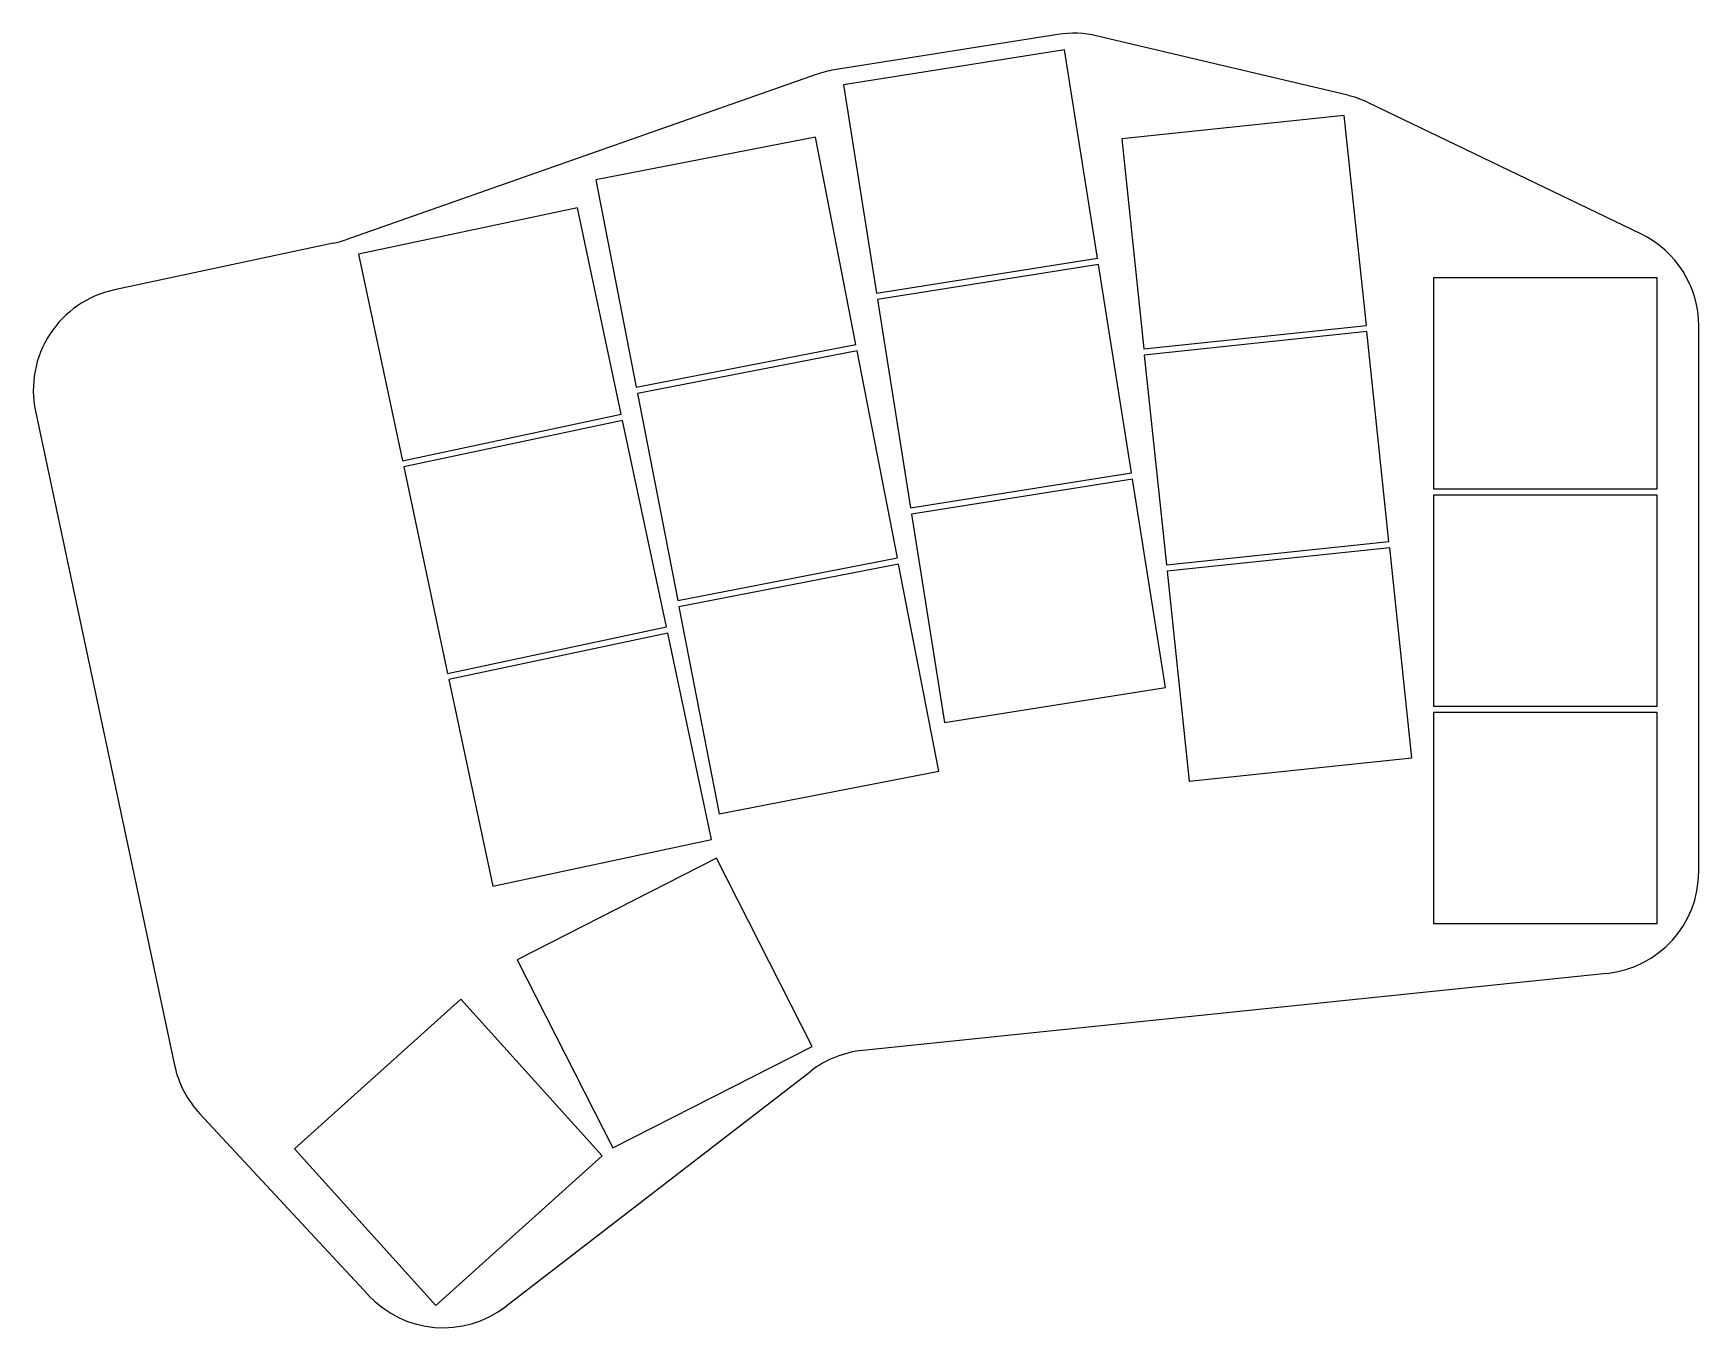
# Model space of a CAD drawing. Header units: millimetres. Extents: x 281 to 412, y -250 to -149.
import ezdxf

# ---------------------------------------------------------------- set-up
doc = ezdxf.new("R2010")
doc.units = ezdxf.units.MM

msp = doc.modelspace()

# ---------------------------------------------------------------- linework, layer by layer
for p, q in [((361.43, -148.74), (343.95, -151.51)), ((384.1, -153.49), (364.53, -148.86)), ((361.95, -149.93), (344.67, -152.66)), ((364.53, -166.22), (361.95, -149.93)), ((342.55, -151.86), (305.76, -164.79)), ((344.67, -152.66), (347.25, -168.96)), ((407.02, -164.32), (385.73, -154.07)), ((383.83, -155.07), (366.43, -156.9)), ((385.56, -171.48), (383.83, -155.07)), ((342.5, -156.77), (325.32, -160.11)), ((345.65, -172.97), (342.5, -156.77)), ((366.43, -156.9), (368.15, -173.31)), ((325.32, -160.11), (328.47, -176.31)), ((323.87, -162.28), (306.76, -165.92)), ((327.3, -178.42), (323.87, -162.28)), ((304.77, -165.06), (287.67, -168.7)), ((306.76, -165.92), (310.19, -182.06)), ((347.25, -168.96), (364.53, -166.22)), ((364.61, -166.72), (347.33, -169.45)), ((367.19, -183.01), (364.61, -166.72)), ((408.3, -167.75), (390.8, -167.75)), ((390.8, -167.75), (390.8, -184.25)), ((408.3, -184.25), (408.3, -167.75)), ((347.33, -169.45), (349.91, -185.75)), ((368.15, -173.31), (385.56, -171.48)), ((411.55, -214.19), (411.55, -171.53)), ((328.47, -176.31), (345.65, -172.97)), ((385.61, -171.97), (368.2, -173.8)), ((387.33, -188.38), (385.61, -171.97)), ((345.75, -173.46), (328.57, -176.8)), ((348.89, -189.66), (345.75, -173.46)), ((368.2, -173.8), (369.93, -190.21)), ((328.57, -176.8), (331.72, -193)), ((281.5, -178.19), (292.38, -229.33)), ((310.19, -182.06), (327.3, -178.42)), ((327.41, -178.91), (310.29, -182.55)), ((330.84, -195.05), (327.41, -178.91)), ((310.29, -182.55), (313.72, -198.69)), ((349.91, -185.75), (367.19, -183.01)), ((367.27, -183.51), (349.99, -186.24)), ((369.85, -199.8), (367.27, -183.51)), ((390.8, -184.25), (408.3, -184.25)), ((408.3, -184.75), (390.8, -184.75)), ((390.8, -184.75), (390.8, -201.25)), ((408.3, -201.25), (408.3, -184.75)), ((349.99, -186.24), (352.57, -202.54)), ((369.93, -190.21), (387.33, -188.38)), ((331.72, -193), (348.89, -189.66)), ((387.39, -188.88), (369.98, -190.71)), ((389.11, -205.29), (387.39, -188.88)), ((348.99, -190.15), (331.81, -193.49)), ((352.14, -206.34), (348.99, -190.15)), ((369.98, -190.71), (371.71, -207.12)), ((331.81, -193.49), (334.96, -209.68)), ((313.72, -198.69), (330.84, -195.05)), ((330.94, -195.54), (313.82, -199.18)), ((334.37, -211.68), (330.94, -195.54)), ((313.82, -199.18), (317.25, -215.32)), ((352.57, -202.54), (369.85, -199.8)), ((390.8, -201.25), (408.3, -201.25)), ((408.3, -201.75), (390.8, -201.75)), ((390.8, -201.75), (390.8, -218.25)), ((408.3, -218.25), (408.3, -201.75)), ((371.71, -207.12), (389.11, -205.29)), ((334.96, -209.68), (352.14, -206.34)), ((317.25, -215.32), (334.37, -211.68)), ((334.75, -213.15), (319.16, -221.09)), ((342.24, -227.85), (334.75, -213.15)), ((390.8, -218.25), (408.3, -218.25)), ((319.16, -221.09), (326.65, -235.79)), ((346.19, -228.16), (404.37, -222.14)), ((314.75, -224.15), (301.75, -235.86)), ((325.8, -236.41), (314.75, -224.15)), ((326.65, -235.79), (342.24, -227.85)), ((318.26, -248.18), (342.12, -229.78)), ((294.34, -233.12), (307.52, -247.29)), ((301.75, -235.86), (312.79, -248.12)), ((312.79, -248.12), (325.8, -236.41))]:
    msp.add_line(p, q)
for centre, start, end in [((362.68, -156.64), 76.6809, 99), ((345.2, -159.41), 99, 109.3528), ((382.26, -161.28), 64.2923, 76.6809), ((303.11, -157.24), 282, 289.3528), ((403.55, -171.53), 0, 64.2923), ((289.33, -176.53), 102, 192), ((403.55, -214.19), 275.907, 0), ((347.01, -236.12), 95.907, 127.6329), ((300.2, -227.67), 192, 222.9039), ((313.38, -241.85), 222.9039, 307.6329)]:
    msp.add_arc(centre, 8, start, end)

doc.saveas('drawing.dxf')
